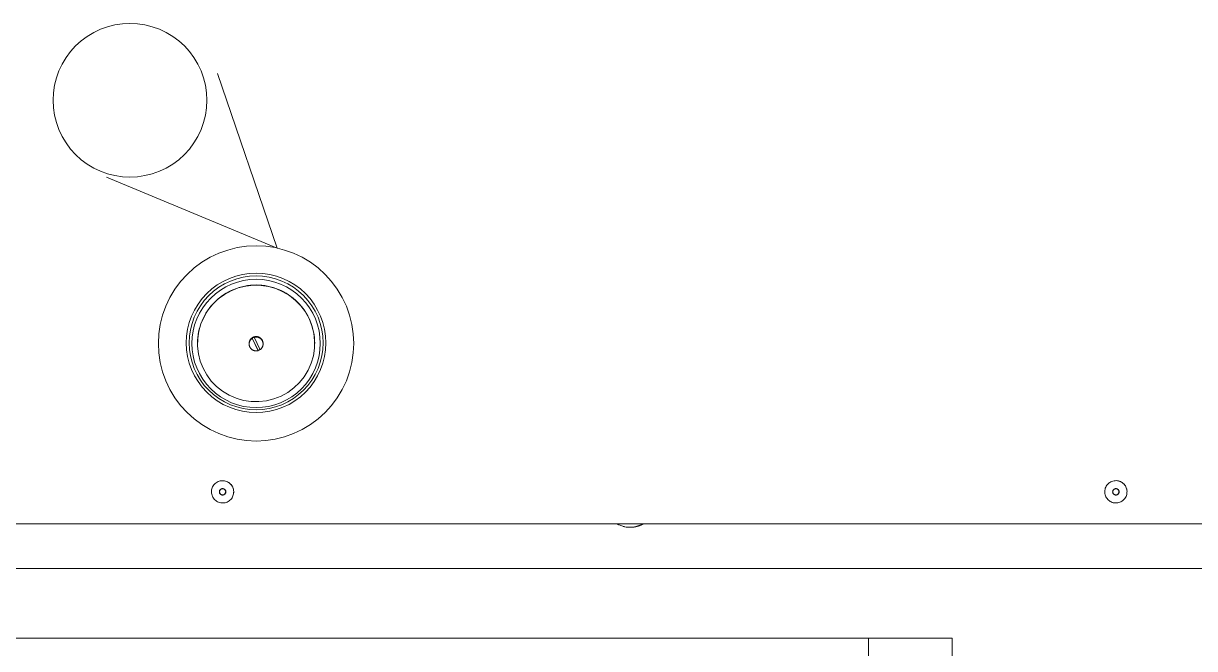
# Model space of a CAD drawing. Header units: millimetres. Extents: x -159872 to 386485, y -250577 to 158966.
# Drawn here: x 158986.1 to 159405.6, y 14285.7 to 14509.8 of the extents above; entities that cross this region are included whole.
import ezdxf

# ---------------------------------------------------------------- set-up
doc = ezdxf.new("R2010")
doc.units = ezdxf.units.MM
doc.layers.get('0').update_dxf_attribs({"lineweight": 25})
doc.layers.add('LDS-equipment-kitchen equipment', color=3, linetype='Continuous', lineweight=13)

# ---------------------------------------------------------------- blocks, each defined once
blk = doc.blocks.new('SW_NOTE_0_6')
at = {"color": 7, "linetype": 'Continuous', "lineweight": 5, "transparency": 33554687}
for points in [[(422.801, 163.08, 0), (416.537, 160.948, 0)], [(422.801, 163.08, 0), (420.261, 156.97, 0)]]:
    blk.add_polyline3d(points, dxfattribs=at)
at = {"color": 7, "linetype": 'Continuous', "lineweight": 5}
blk.add_polyline3d([(420.257, 157.807, 0), (420.244, 157.537, 0), (420.204, 157.27, 0), (420.138, 157.007, 0), (420.047, 156.753, 0), (419.932, 156.509, 0), (419.793, 156.277, 0), (419.632, 156.059, 0), (419.45, 155.859, 0), (419.25, 155.678, 0), (419.032, 155.516, 0), (418.801, 155.377, 0), (418.556, 155.262, 0), (418.302, 155.171, 0), (418.039, 155.105, 0), (417.772, 155.065, 0), (417.502, 155.052, 0), (417.232, 155.065, 0), (416.964, 155.105, 0), (416.702, 155.171, 0), (416.447, 155.262, 0), (416.203, 155.377, 0), (415.971, 155.516, 0), (415.754, 155.678, 0), (415.554, 155.859, 0), (415.372, 156.059, 0), (415.211, 156.277, 0), (415.072, 156.509, 0), (414.956, 156.753, 0), (414.865, 157.007, 0), (414.8, 157.27, 0), (414.76, 157.537, 0), (414.747, 157.807, 0), (414.76, 158.077, 0), (414.8, 158.345, 0), (414.865, 158.607, 0), (414.956, 158.862, 0), (415.072, 159.106, 0), (415.211, 159.338, 0), (415.372, 159.555, 0), (415.554, 159.755, 0), (415.754, 159.937, 0), (415.971, 160.098, 0), (416.203, 160.237, 0), (416.447, 160.353, 0), (416.702, 160.444, 0), (416.964, 160.509, 0), (417.232, 160.549, 0), (417.502, 160.562, 0), (417.772, 160.549, 0), (418.039, 160.509, 0), (418.302, 160.444, 0), (418.556, 160.353, 0), (418.801, 160.237, 0), (419.032, 160.098, 0), (419.25, 159.937, 0), (419.45, 159.755, 0), (419.632, 159.555, 0), (419.793, 159.338, 0), (419.932, 159.106, 0), (420.047, 158.862, 0), (420.138, 158.607, 0), (420.204, 158.345, 0), (420.244, 158.077, 0), (420.257, 157.807, 0)], dxfattribs=at)
blk = doc.blocks.new('Group-350')
at = {"layer": 'LDS-equipment-kitchen equipment'}
for points in [[(98395.91, 50817.59, 0), (98392.48, 50817.76, 0), (98389.08, 50818.26, 0), (98385.75, 50819.1, 0), (98382.52, 50820.25, 0), (98379.41, 50821.72, 0), (98376.47, 50823.49, 0), (98373.71, 50825.53, 0), (98371.16, 50827.84, 0), (98368.86, 50830.39, 0), (98366.81, 50833.14, 0), (98365.05, 50836.09, 0), (98363.58, 50839.2, 0), (98362.42, 50842.43, 0), (98361.58, 50845.76, 0), (98361.08, 50849.16, 0), (98360.91, 50852.59, 0), (98361.08, 50856.02, 0), (98361.58, 50859.42, 0), (98362.42, 50862.75, 0), (98363.58, 50865.98, 0), (98365.05, 50869.09, 0), (98366.81, 50872.03, 0), (98368.86, 50874.79, 0), (98371.16, 50877.34, 0), (98373.71, 50879.64, 0), (98376.47, 50881.69, 0), (98379.41, 50883.46, 0), (98382.52, 50884.93, 0), (98385.75, 50886.08, 0), (98389.08, 50886.92, 0), (98392.48, 50887.42, 0), (98395.91, 50887.59, 0), (98399.34, 50887.42, 0), (98402.74, 50886.92, 0), (98406.07, 50886.08, 0), (98409.31, 50884.93, 0), (98412.41, 50883.46, 0), (98415.36, 50881.69, 0), (98418.12, 50879.64, 0), (98420.66, 50877.34, 0), (98422.97, 50874.79, 0), (98425.01, 50872.03, 0), (98426.78, 50869.09, 0), (98428.25, 50865.98, 0), (98429.41, 50862.75, 0), (98430.24, 50859.42, 0), (98430.74, 50856.02, 0), (98430.91, 50852.59, 0), (98430.74, 50849.16, 0), (98430.24, 50845.76, 0), (98429.41, 50842.43, 0), (98428.25, 50839.2, 0), (98426.78, 50836.09, 0), (98425.01, 50833.14, 0), (98422.97, 50830.39, 0), (98420.66, 50827.84, 0), (98418.12, 50825.53, 0), (98415.36, 50823.49, 0), (98412.41, 50821.72, 0), (98409.31, 50820.25, 0), (98406.07, 50819.1, 0), (98402.74, 50818.26, 0), (98399.34, 50817.76, 0), (98395.91, 50817.59, 0)], [(98395.91, 50827.79, 0), (98393.46, 50827.91, 0), (98391.04, 50828.27, 0), (98388.66, 50828.87, 0), (98386.35, 50829.69, 0), (98384.13, 50830.74, 0), (98382.02, 50832, 0), (98380.05, 50833.46, 0), (98378.23, 50835.11, 0), (98376.59, 50836.93, 0), (98375.13, 50838.9, 0), (98373.86, 50841, 0), (98372.82, 50843.22, 0), (98371.99, 50845.53, 0), (98371.39, 50847.91, 0), (98371.03, 50850.34, 0), (98370.91, 50852.79, 0), (98371.03, 50855.24, 0), (98371.39, 50857.67, 0), (98371.99, 50860.05, 0), (98372.82, 50862.36, 0), (98373.86, 50864.57, 0), (98375.13, 50866.68, 0), (98376.59, 50868.65, 0), (98378.23, 50870.47, 0), (98380.05, 50872.11, 0), (98382.02, 50873.58, 0), (98384.13, 50874.84, 0), (98386.35, 50875.89, 0), (98388.66, 50876.71, 0), (98391.04, 50877.31, 0), (98393.46, 50877.67, 0), (98395.91, 50877.79, 0), (98398.36, 50877.67, 0), (98400.79, 50877.31, 0), (98403.17, 50876.71, 0), (98405.48, 50875.89, 0), (98407.7, 50874.84, 0), (98409.8, 50873.58, 0), (98411.77, 50872.11, 0), (98413.59, 50870.47, 0), (98415.24, 50868.65, 0), (98416.7, 50866.68, 0), (98417.96, 50864.57, 0), (98419.01, 50862.36, 0), (98419.84, 50860.05, 0), (98420.43, 50857.67, 0), (98420.79, 50855.24, 0), (98420.91, 50852.79, 0), (98420.79, 50850.34, 0), (98420.43, 50847.91, 0), (98419.84, 50845.53, 0), (98419.01, 50843.22, 0), (98417.96, 50841, 0), (98416.7, 50838.9, 0), (98415.24, 50836.93, 0), (98413.59, 50835.11, 0), (98411.77, 50833.46, 0), (98409.8, 50832, 0), (98407.7, 50830.74, 0), (98405.48, 50829.69, 0), (98403.17, 50828.87, 0), (98400.79, 50828.27, 0), (98398.36, 50827.91, 0), (98395.91, 50827.79, 0)], [(98395.91, 50828.79, 0), (98393.56, 50828.91, 0), (98391.23, 50829.25, 0), (98388.95, 50829.82, 0), (98386.73, 50830.62, 0), (98384.6, 50831.62, 0), (98382.58, 50832.83, 0), (98380.69, 50834.24, 0), (98378.94, 50835.82, 0), (98377.36, 50837.56, 0), (98375.96, 50839.46, 0), (98374.75, 50841.48, 0), (98373.74, 50843.61, 0), (98372.95, 50845.82, 0), (98372.37, 50848.11, 0), (98372.03, 50850.44, 0), (98371.91, 50852.79, 0), (98372.03, 50855.14, 0), (98372.37, 50857.47, 0), (98372.95, 50859.76, 0), (98373.74, 50861.97, 0), (98374.75, 50864.1, 0), (98375.96, 50866.12, 0), (98377.36, 50868.01, 0), (98378.94, 50869.76, 0), (98380.69, 50871.34, 0), (98382.58, 50872.74, 0), (98384.6, 50873.96, 0), (98386.73, 50874.96, 0), (98388.95, 50875.76, 0), (98391.23, 50876.33, 0), (98393.56, 50876.67, 0), (98395.91, 50876.79, 0), (98398.26, 50876.67, 0), (98400.59, 50876.33, 0), (98402.88, 50875.76, 0), (98405.1, 50874.96, 0), (98407.23, 50873.96, 0), (98409.25, 50872.74, 0), (98411.14, 50871.34, 0), (98412.88, 50869.76, 0), (98414.46, 50868.01, 0), (98415.87, 50866.12, 0), (98417.08, 50864.1, 0), (98418.09, 50861.97, 0), (98418.88, 50859.76, 0), (98419.45, 50857.47, 0), (98419.8, 50855.14, 0), (98419.91, 50852.79, 0), (98419.8, 50850.44, 0), (98419.45, 50848.11, 0), (98418.88, 50845.82, 0), (98418.09, 50843.61, 0), (98417.08, 50841.48, 0), (98415.87, 50839.46, 0), (98414.46, 50837.56, 0), (98412.88, 50835.82, 0), (98411.14, 50834.24, 0), (98409.25, 50832.83, 0), (98407.23, 50831.62, 0), (98405.1, 50830.62, 0), (98402.88, 50829.82, 0), (98400.59, 50829.25, 0), (98398.26, 50828.91, 0), (98395.91, 50828.79, 0)], [(98395.91, 50829.59, 0), (98393.66, 50829.7, 0), (98391.43, 50830.03, 0), (98389.24, 50830.58, 0), (98387.11, 50831.34, 0), (98385.07, 50832.31, 0), (98383.13, 50833.47, 0), (98381.32, 50834.81, 0), (98379.65, 50836.33, 0), (98378.13, 50838, 0), (98376.79, 50839.81, 0), (98375.63, 50841.75, 0), (98374.66, 50843.79, 0), (98373.9, 50845.91, 0), (98373.35, 50848.1, 0), (98373.02, 50850.34, 0), (98372.91, 50852.59, 0), (98373.02, 50854.84, 0), (98373.35, 50857.08, 0), (98373.9, 50859.27, 0), (98374.66, 50861.39, 0), (98375.63, 50863.43, 0), (98376.79, 50865.37, 0), (98378.13, 50867.18, 0), (98379.65, 50868.85, 0), (98381.32, 50870.37, 0), (98383.13, 50871.71, 0), (98385.07, 50872.87, 0), (98387.11, 50873.84, 0), (98389.24, 50874.6, 0), (98391.43, 50875.15, 0), (98393.66, 50875.48, 0), (98395.91, 50875.59, 0), (98398.17, 50875.48, 0), (98400.4, 50875.15, 0), (98402.59, 50874.6, 0), (98404.71, 50873.84, 0), (98406.75, 50872.87, 0), (98408.69, 50871.71, 0), (98410.5, 50870.37, 0), (98412.18, 50868.85, 0), (98413.69, 50867.18, 0), (98415.04, 50865.37, 0), (98416.2, 50863.43, 0), (98417.16, 50861.39, 0), (98417.92, 50859.27, 0), (98418.47, 50857.08, 0), (98418.8, 50854.84, 0), (98418.91, 50852.59, 0), (98418.8, 50850.34, 0), (98418.47, 50848.1, 0), (98417.92, 50845.91, 0), (98417.16, 50843.79, 0), (98416.2, 50841.75, 0), (98415.04, 50839.81, 0), (98413.69, 50838, 0), (98412.18, 50836.33, 0), (98410.5, 50834.81, 0), (98408.69, 50833.47, 0), (98406.75, 50832.31, 0), (98404.71, 50831.34, 0), (98402.59, 50830.58, 0), (98400.4, 50830.03, 0), (98398.17, 50829.7, 0), (98395.91, 50829.59, 0)], [(98374.91, 50852.63, 0), (98374.94, 50853.66, 0), (98375.02, 50854.69, 0), (98375.15, 50855.7, 0), (98375.33, 50856.72, 0), (98375.56, 50857.72, 0), (98375.84, 50858.71, 0), (98376.16, 50859.68, 0), (98376.54, 50860.64, 0), (98376.96, 50861.58, 0), (98377.42, 50862.5, 0), (98377.93, 50863.39, 0), (98378.48, 50864.26, 0), (98379.08, 50865.1, 0), (98379.71, 50865.9, 0), (98380.38, 50866.68, 0), (98381.09, 50867.42, 0), (98381.84, 50868.13, 0), (98382.62, 50868.8, 0), (98383.43, 50869.43, 0), (98384.27, 50870.02, 0), (98385.14, 50870.57, 0), (98386.04, 50871.08, 0), (98386.96, 50871.54, 0), (98387.9, 50871.95, 0), (98388.86, 50872.32, 0), (98389.83, 50872.64, 0), (98390.82, 50872.92, 0), (98391.83, 50873.14, 0), (98392.84, 50873.32, 0), (98393.86, 50873.44, 0), (98394.88, 50873.52, 0), (98395.91, 50873.54, 0), (98396.94, 50873.52, 0), (98397.97, 50873.44, 0), (98398.99, 50873.32, 0), (98400, 50873.14, 0), (98401, 50872.92, 0), (98401.99, 50872.64, 0), (98402.97, 50872.32, 0), (98403.93, 50871.95, 0), (98404.87, 50871.54, 0), (98405.79, 50871.08, 0), (98406.68, 50870.57, 0), (98407.55, 50870.02, 0), (98408.39, 50869.43, 0), (98409.2, 50868.8, 0), (98409.98, 50868.13, 0), (98410.73, 50867.42, 0), (98411.44, 50866.68, 0), (98412.11, 50865.9, 0), (98412.75, 50865.1, 0), (98413.34, 50864.26, 0), (98413.89, 50863.39, 0), (98414.4, 50862.5, 0), (98414.87, 50861.58, 0), (98415.29, 50860.64, 0), (98415.66, 50859.68, 0), (98415.99, 50858.71, 0), (98416.26, 50857.72, 0), (98416.49, 50856.72, 0), (98416.67, 50855.7, 0), (98416.8, 50854.69, 0), (98416.88, 50853.66, 0), (98416.91, 50852.63, 0)], [(98409.47, 50836.63, 0), (98411.45, 50838.53, 0), (98413.16, 50840.66, 0), (98414.57, 50843, 0), (98415.67, 50845.51, 0), (98416.43, 50848.13, 0), (98416.84, 50850.84, 0), (98416.89, 50853.57, 0), (98416.58, 50856.28, 0), (98415.92, 50858.93, 0), (98414.91, 50861.48, 0), (98413.58, 50863.87, 0), (98411.95, 50866.06, 0), (98410.04, 50868.03, 0), (98407.89, 50869.73, 0), (98405.54, 50871.14, 0), (98403.02, 50872.23, 0), (98400.38, 50872.99, 0), (98397.67, 50873.39, 0), (98394.92, 50873.44, 0), (98392.19, 50873.13, 0), (98389.52, 50872.48, 0), (98386.97, 50871.48, 0), (98384.56, 50870.15, 0), (98382.35, 50868.53, 0), (98380.38, 50866.63, 0), (98378.67, 50864.5, 0), (98377.25, 50862.16, 0), (98376.15, 50859.65, 0), (98375.39, 50857.03, 0), (98374.99, 50854.32, 0), (98374.94, 50851.59, 0), (98375.24, 50848.88, 0), (98375.91, 50846.23, 0), (98376.91, 50843.68, 0), (98378.24, 50841.29, 0), (98379.87, 50839.1, 0), (98381.78, 50837.13, 0), (98383.93, 50835.43, 0), (98386.28, 50834.02, 0), (98388.8, 50832.93, 0), (98391.44, 50832.17, 0), (98394.16, 50831.77, 0), (98396.91, 50831.72, 0), (98399.63, 50832.03, 0), (98402.3, 50832.69, 0), (98404.86, 50833.68, 0), (98407.26, 50835.01, 0), (98409.47, 50836.63, 0)], [(98393.41, 50852.56, 0), (98393.42, 50852.68, 0), (98393.43, 50852.8, 0), (98393.44, 50852.93, 0), (98393.46, 50853.05, 0), (98393.49, 50853.17, 0), (98393.52, 50853.28, 0), (98393.56, 50853.4, 0), (98393.61, 50853.51, 0), (98393.66, 50853.63, 0), (98393.71, 50853.73, 0), (98393.77, 50853.84, 0), (98393.84, 50853.94, 0), (98393.91, 50854.04, 0), (98393.98, 50854.14, 0), (98394.06, 50854.23, 0), (98394.15, 50854.32, 0), (98394.24, 50854.41, 0), (98394.33, 50854.49, 0), (98394.43, 50854.56, 0), (98394.53, 50854.63, 0), (98394.63, 50854.7, 0), (98394.74, 50854.76, 0), (98394.85, 50854.81, 0), (98394.96, 50854.86, 0), (98395.07, 50854.9, 0), (98395.19, 50854.94, 0), (98395.31, 50854.98, 0), (98395.43, 50855, 0), (98395.55, 50855.02, 0), (98395.67, 50855.04, 0), (98395.79, 50855.05, 0), (98395.91, 50855.05, 0), (98396.03, 50855.05, 0), (98396.16, 50855.04, 0), (98396.28, 50855.02, 0), (98396.4, 50855, 0), (98396.52, 50854.98, 0), (98396.64, 50854.94, 0), (98396.75, 50854.9, 0), (98396.87, 50854.86, 0), (98396.98, 50854.81, 0), (98397.09, 50854.76, 0), (98397.19, 50854.7, 0), (98397.3, 50854.63, 0), (98397.4, 50854.56, 0), (98397.5, 50854.49, 0), (98397.59, 50854.41, 0), (98397.68, 50854.32, 0), (98397.76, 50854.23, 0), (98397.84, 50854.14, 0), (98397.92, 50854.04, 0), (98397.99, 50853.94, 0), (98398.05, 50853.84, 0), (98398.11, 50853.73, 0), (98398.17, 50853.63, 0), (98398.22, 50853.51, 0), (98398.26, 50853.4, 0), (98398.3, 50853.28, 0), (98398.34, 50853.17, 0), (98398.36, 50853.05, 0), (98398.38, 50852.93, 0), (98398.4, 50852.8, 0), (98398.41, 50852.68, 0), (98398.41, 50852.56, 0)], [(98396.6, 50850, 0), (98396.5, 50849.97, 0), (98396.39, 50849.95, 0), (98396.28, 50849.93, 0), (98396.17, 50849.92, 0), (98396.06, 50849.91, 0), (98395.95, 50849.9, 0), (98395.84, 50849.9, 0), (98395.73, 50849.91, 0), (98395.62, 50849.92, 0), (98395.52, 50849.93, 0), (98395.41, 50849.95, 0), (98395.3, 50849.98, 0), (98395.19, 50850.01, 0), (98395.09, 50850.04, 0), (98394.99, 50850.08, 0), (98394.89, 50850.12, 0), (98394.79, 50850.17, 0), (98394.69, 50850.22, 0), (98394.6, 50850.27, 0), (98394.5, 50850.33, 0), (98394.41, 50850.4, 0), (98394.33, 50850.47, 0), (98394.24, 50850.54, 0), (98394.16, 50850.61, 0), (98394.09, 50850.69, 0), (98394.01, 50850.77, 0), (98393.94, 50850.86, 0), (98393.88, 50850.95, 0), (98393.82, 50851.04, 0), (98393.76, 50851.13, 0), (98393.71, 50851.23, 0), (98393.66, 50851.32, 0), (98393.61, 50851.42, 0), (98393.57, 50851.53, 0), (98393.53, 50851.63, 0), (98393.5, 50851.74, 0), (98393.48, 50851.84, 0), (98393.46, 50851.95, 0), (98393.44, 50852.06, 0), (98393.43, 50852.17, 0), (98393.42, 50852.28, 0), (98393.42, 50852.39, 0), (98393.42, 50852.5, 0), (98393.43, 50852.61, 0), (98393.44, 50852.72, 0), (98393.45, 50852.82, 0), (98393.48, 50852.93, 0), (98393.5, 50853.04, 0), (98393.53, 50853.14, 0), (98393.57, 50853.25, 0), (98393.61, 50853.35, 0), (98393.65, 50853.45, 0), (98393.7, 50853.55, 0), (98393.76, 50853.64, 0), (98393.81, 50853.74, 0), (98393.87, 50853.83, 0), (98393.94, 50853.92, 0), (98394.01, 50854, 0), (98394.08, 50854.08, 0), (98394.16, 50854.16, 0), (98394.24, 50854.24, 0), (98394.32, 50854.31, 0), (98394.41, 50854.38, 0), (98394.5, 50854.44, 0)], [(98394.5, 50854.51, 0), (98394.51, 50854.52, 0), (98394.52, 50854.52, 0), (98394.53, 50854.53, 0), (98394.54, 50854.54, 0), (98394.55, 50854.54, 0), (98394.56, 50854.55, 0), (98394.57, 50854.56, 0), (98394.58, 50854.57, 0), (98394.59, 50854.57, 0), (98394.6, 50854.58, 0), (98394.61, 50854.58, 0), (98394.62, 50854.59, 0), (98394.64, 50854.6, 0), (98394.65, 50854.6, 0), (98394.66, 50854.61, 0), (98394.67, 50854.62, 0), (98394.68, 50854.62, 0), (98394.69, 50854.63, 0), (98394.7, 50854.64, 0), (98394.71, 50854.64, 0), (98394.72, 50854.65, 0), (98394.73, 50854.65, 0), (98394.74, 50854.66, 0), (98394.76, 50854.66, 0), (98394.77, 50854.67, 0), (98394.78, 50854.68, 0), (98394.79, 50854.68, 0), (98394.8, 50854.69, 0), (98394.81, 50854.69, 0), (98394.82, 50854.7, 0), (98394.83, 50854.7, 0), (98394.85, 50854.71, 0), (98394.86, 50854.71, 0), (98394.87, 50854.72, 0), (98394.88, 50854.72, 0), (98394.89, 50854.73, 0), (98394.9, 50854.73, 0), (98394.91, 50854.74, 0), (98394.93, 50854.74, 0), (98394.94, 50854.75, 0), (98394.95, 50854.75, 0), (98394.96, 50854.76, 0), (98394.97, 50854.76, 0), (98394.98, 50854.77, 0), (98395, 50854.77, 0), (98395.01, 50854.78, 0), (98395.02, 50854.78, 0), (98395.03, 50854.79, 0), (98395.04, 50854.79, 0), (98395.05, 50854.8, 0), (98395.07, 50854.8, 0), (98395.08, 50854.8, 0), (98395.09, 50854.81, 0), (98395.1, 50854.81, 0), (98395.11, 50854.82, 0), (98395.13, 50854.82, 0), (98395.14, 50854.82, 0), (98395.15, 50854.83, 0), (98395.16, 50854.83, 0), (98395.17, 50854.84, 0), (98395.19, 50854.84, 0), (98395.2, 50854.84, 0), (98395.21, 50854.85, 0), (98395.22, 50854.85, 0)], [(98394.5, 50854.44, 0), (98394.5, 50854.51, 0)], [(98394.5, 50854.51, 0), (98396.6, 50850.07, 0)], [(98394.58, 50854.24, 0), (98396.52, 50850.16, 0)], [(98395.22, 50854.78, 0), (98395.33, 50854.81, 0), (98395.43, 50854.83, 0), (98395.54, 50854.85, 0), (98395.65, 50854.87, 0), (98395.76, 50854.88, 0), (98395.87, 50854.88, 0), (98395.98, 50854.88, 0), (98396.09, 50854.88, 0), (98396.2, 50854.87, 0), (98396.31, 50854.85, 0), (98396.42, 50854.83, 0), (98396.52, 50854.81, 0), (98396.63, 50854.78, 0), (98396.73, 50854.75, 0), (98396.84, 50854.71, 0), (98396.94, 50854.66, 0), (98397.04, 50854.62, 0), (98397.13, 50854.57, 0), (98397.23, 50854.51, 0), (98397.32, 50854.45, 0), (98397.41, 50854.39, 0), (98397.5, 50854.32, 0), (98397.58, 50854.25, 0), (98397.66, 50854.17, 0), (98397.74, 50854.09, 0), (98397.81, 50854.01, 0), (98397.88, 50853.93, 0), (98397.95, 50853.84, 0), (98398.01, 50853.75, 0), (98398.07, 50853.65, 0), (98398.12, 50853.56, 0), (98398.17, 50853.46, 0), (98398.21, 50853.36, 0), (98398.25, 50853.26, 0), (98398.29, 50853.15, 0), (98398.32, 50853.05, 0), (98398.35, 50852.94, 0), (98398.37, 50852.83, 0), (98398.39, 50852.73, 0), (98398.4, 50852.62, 0), (98398.41, 50852.51, 0), (98398.41, 50852.4, 0), (98398.41, 50852.29, 0), (98398.4, 50852.18, 0), (98398.39, 50852.07, 0), (98398.37, 50851.96, 0), (98398.35, 50851.85, 0), (98398.32, 50851.75, 0), (98398.29, 50851.64, 0), (98398.26, 50851.54, 0), (98398.22, 50851.43, 0), (98398.17, 50851.33, 0), (98398.12, 50851.24, 0), (98398.07, 50851.14, 0), (98398.01, 50851.05, 0), (98397.95, 50850.96, 0), (98397.88, 50850.87, 0), (98397.82, 50850.78, 0), (98397.74, 50850.7, 0), (98397.67, 50850.62, 0), (98397.59, 50850.55, 0), (98397.5, 50850.47, 0), (98397.42, 50850.41, 0), (98397.33, 50850.34, 0)], [(98395.22, 50854.85, 0), (98395.22, 50854.78, 0)], [(98397.24, 50850.5, 0), (98395.31, 50854.58, 0)], [(98374.91, 50852.63, 0), (98374.91, 50852.58, 0)], [(98393.41, 50852.56, 0), (98393.41, 50852.39, 0)], [(98397.33, 50850.41, 0), (98397.32, 50850.4, 0), (98397.31, 50850.4, 0), (98397.3, 50850.39, 0), (98397.29, 50850.38, 0), (98397.27, 50850.38, 0), (98397.26, 50850.37, 0), (98397.25, 50850.36, 0), (98397.24, 50850.36, 0), (98397.23, 50850.35, 0), (98397.22, 50850.34, 0), (98397.21, 50850.34, 0), (98397.2, 50850.33, 0), (98397.19, 50850.32, 0), (98397.18, 50850.32, 0), (98397.17, 50850.31, 0), (98397.16, 50850.3, 0), (98397.15, 50850.3, 0), (98397.13, 50850.29, 0), (98397.12, 50850.29, 0), (98397.11, 50850.28, 0), (98397.1, 50850.27, 0), (98397.09, 50850.27, 0), (98397.08, 50850.26, 0), (98397.07, 50850.26, 0), (98397.06, 50850.25, 0), (98397.05, 50850.24, 0), (98397.04, 50850.24, 0), (98397.02, 50850.23, 0), (98397.01, 50850.23, 0), (98397, 50850.22, 0), (98396.99, 50850.22, 0), (98396.98, 50850.21, 0), (98396.97, 50850.21, 0), (98396.96, 50850.2, 0), (98396.94, 50850.2, 0), (98396.93, 50850.19, 0), (98396.92, 50850.19, 0), (98396.91, 50850.18, 0), (98396.9, 50850.18, 0), (98396.89, 50850.17, 0), (98396.88, 50850.17, 0), (98396.86, 50850.16, 0), (98396.85, 50850.16, 0), (98396.84, 50850.15, 0), (98396.83, 50850.15, 0), (98396.82, 50850.14, 0), (98396.81, 50850.14, 0), (98396.79, 50850.13, 0), (98396.78, 50850.13, 0), (98396.77, 50850.13, 0), (98396.76, 50850.12, 0), (98396.75, 50850.12, 0), (98396.73, 50850.11, 0), (98396.72, 50850.11, 0), (98396.71, 50850.1, 0), (98396.7, 50850.1, 0), (98396.69, 50850.1, 0), (98396.68, 50850.09, 0), (98396.66, 50850.09, 0), (98396.65, 50850.09, 0), (98396.64, 50850.08, 0), (98396.63, 50850.08, 0), (98396.62, 50850.07, 0), (98396.6, 50850.07, 0)], [(98396.6, 50850.07, 0), (98396.6, 50850, 0)], [(98398.41, 50852.39, 0), (98398.41, 50852.56, 0)], [(98416.91, 50852.58, 0), (98416.91, 50852.63, 0)], [(98383.91, 50798.24, 0), (98383.8, 50798.25, 0), (98383.69, 50798.26, 0), (98383.58, 50798.29, 0), (98383.47, 50798.33, 0), (98383.37, 50798.38, 0), (98383.27, 50798.43, 0), (98383.18, 50798.5, 0), (98383.1, 50798.58, 0), (98383.02, 50798.66, 0), (98382.96, 50798.75, 0), (98382.9, 50798.85, 0), (98382.85, 50798.95, 0), (98382.81, 50799.06, 0), (98382.78, 50799.17, 0), (98382.77, 50799.28, 0), (98382.76, 50799.39, 0), (98382.77, 50799.5, 0), (98382.78, 50799.61, 0), (98382.81, 50799.72, 0), (98382.85, 50799.83, 0), (98382.9, 50799.93, 0), (98382.96, 50800.03, 0), (98383.02, 50800.12, 0), (98383.1, 50800.2, 0), (98383.18, 50800.28, 0), (98383.27, 50800.35, 0), (98383.37, 50800.4, 0), (98383.47, 50800.45, 0), (98383.58, 50800.49, 0), (98383.69, 50800.52, 0), (98383.8, 50800.53, 0), (98383.91, 50800.54, 0), (98384.02, 50800.53, 0), (98384.14, 50800.52, 0), (98384.25, 50800.49, 0), (98384.35, 50800.45, 0), (98384.45, 50800.4, 0), (98384.55, 50800.35, 0), (98384.64, 50800.28, 0), (98384.73, 50800.2, 0), (98384.8, 50800.12, 0), (98384.87, 50800.03, 0), (98384.93, 50799.93, 0), (98384.97, 50799.83, 0), (98385.01, 50799.72, 0), (98385.04, 50799.61, 0), (98385.06, 50799.5, 0), (98385.06, 50799.39, 0), (98385.06, 50799.28, 0), (98385.04, 50799.17, 0), (98385.01, 50799.06, 0), (98384.97, 50798.95, 0), (98384.93, 50798.85, 0), (98384.87, 50798.75, 0), (98384.8, 50798.66, 0), (98384.73, 50798.58, 0), (98384.64, 50798.5, 0), (98384.55, 50798.43, 0), (98384.45, 50798.38, 0), (98384.35, 50798.33, 0), (98384.25, 50798.29, 0), (98384.14, 50798.26, 0), (98384.02, 50798.25, 0), (98383.91, 50798.24, 0)], [(98383.91, 50798.29, 0), (98383.8, 50798.29, 0), (98383.7, 50798.31, 0), (98383.59, 50798.34, 0), (98383.49, 50798.37, 0), (98383.39, 50798.42, 0), (98383.3, 50798.47, 0), (98383.21, 50798.54, 0), (98383.13, 50798.61, 0), (98383.06, 50798.69, 0), (98383, 50798.78, 0), (98382.94, 50798.87, 0), (98382.9, 50798.97, 0), (98382.86, 50799.07, 0), (98382.83, 50799.17, 0), (98382.82, 50799.28, 0), (98382.81, 50799.39, 0), (98382.82, 50799.5, 0), (98382.83, 50799.6, 0), (98382.86, 50799.71, 0), (98382.9, 50799.81, 0), (98382.94, 50799.91, 0), (98383, 50800, 0), (98383.06, 50800.09, 0), (98383.13, 50800.17, 0), (98383.21, 50800.24, 0), (98383.3, 50800.3, 0), (98383.39, 50800.36, 0), (98383.49, 50800.41, 0), (98383.59, 50800.44, 0), (98383.7, 50800.47, 0), (98383.8, 50800.48, 0), (98383.91, 50800.49, 0), (98384.02, 50800.48, 0), (98384.13, 50800.47, 0), (98384.23, 50800.44, 0), (98384.33, 50800.41, 0), (98384.43, 50800.36, 0), (98384.52, 50800.3, 0), (98384.61, 50800.24, 0), (98384.69, 50800.17, 0), (98384.76, 50800.09, 0), (98384.83, 50800, 0), (98384.88, 50799.91, 0), (98384.93, 50799.81, 0), (98384.96, 50799.71, 0), (98384.99, 50799.6, 0), (98385.01, 50799.5, 0), (98385.01, 50799.39, 0), (98385.01, 50799.28, 0), (98384.99, 50799.17, 0), (98384.96, 50799.07, 0), (98384.93, 50798.97, 0), (98384.88, 50798.87, 0), (98384.83, 50798.78, 0), (98384.76, 50798.69, 0), (98384.69, 50798.61, 0), (98384.61, 50798.54, 0), (98384.52, 50798.47, 0), (98384.43, 50798.42, 0), (98384.33, 50798.37, 0), (98384.23, 50798.34, 0), (98384.13, 50798.31, 0), (98384.02, 50798.29, 0), (98383.91, 50798.29, 0)], [(98703.91, 50798.24, 0), (98703.8, 50798.25, 0), (98703.69, 50798.26, 0), (98703.58, 50798.29, 0), (98703.47, 50798.33, 0), (98703.37, 50798.38, 0), (98703.27, 50798.43, 0), (98703.18, 50798.5, 0), (98703.1, 50798.58, 0), (98703.02, 50798.66, 0), (98702.96, 50798.75, 0), (98702.9, 50798.85, 0), (98702.85, 50798.95, 0), (98702.81, 50799.06, 0), (98702.78, 50799.17, 0), (98702.77, 50799.28, 0), (98702.76, 50799.39, 0), (98702.77, 50799.5, 0), (98702.78, 50799.61, 0), (98702.81, 50799.72, 0), (98702.85, 50799.83, 0), (98702.9, 50799.93, 0), (98702.96, 50800.03, 0), (98703.02, 50800.12, 0), (98703.1, 50800.2, 0), (98703.18, 50800.28, 0), (98703.27, 50800.35, 0), (98703.37, 50800.4, 0), (98703.47, 50800.45, 0), (98703.58, 50800.49, 0), (98703.69, 50800.52, 0), (98703.8, 50800.53, 0), (98703.91, 50800.54, 0), (98704.02, 50800.53, 0), (98704.14, 50800.52, 0), (98704.25, 50800.49, 0), (98704.35, 50800.45, 0), (98704.45, 50800.4, 0), (98704.55, 50800.35, 0), (98704.64, 50800.28, 0), (98704.73, 50800.2, 0), (98704.8, 50800.12, 0), (98704.87, 50800.03, 0), (98704.93, 50799.93, 0), (98704.97, 50799.83, 0), (98705.01, 50799.72, 0), (98705.04, 50799.61, 0), (98705.06, 50799.5, 0), (98705.06, 50799.39, 0), (98705.06, 50799.28, 0), (98705.04, 50799.17, 0), (98705.01, 50799.06, 0), (98704.97, 50798.95, 0), (98704.93, 50798.85, 0), (98704.87, 50798.75, 0), (98704.8, 50798.66, 0), (98704.73, 50798.58, 0), (98704.64, 50798.5, 0), (98704.55, 50798.43, 0), (98704.45, 50798.38, 0), (98704.35, 50798.33, 0), (98704.25, 50798.29, 0), (98704.14, 50798.26, 0), (98704.02, 50798.25, 0), (98703.91, 50798.24, 0)], [(98703.91, 50798.29, 0), (98703.8, 50798.29, 0), (98703.7, 50798.31, 0), (98703.59, 50798.34, 0), (98703.49, 50798.37, 0), (98703.39, 50798.42, 0), (98703.3, 50798.47, 0), (98703.21, 50798.54, 0), (98703.13, 50798.61, 0), (98703.06, 50798.69, 0), (98703, 50798.78, 0), (98702.94, 50798.87, 0), (98702.9, 50798.97, 0), (98702.86, 50799.07, 0), (98702.83, 50799.17, 0), (98702.82, 50799.28, 0), (98702.81, 50799.39, 0), (98702.82, 50799.5, 0), (98702.83, 50799.6, 0), (98702.86, 50799.71, 0), (98702.9, 50799.81, 0), (98702.94, 50799.91, 0), (98703, 50800, 0), (98703.06, 50800.09, 0), (98703.13, 50800.17, 0), (98703.21, 50800.24, 0), (98703.3, 50800.3, 0), (98703.39, 50800.36, 0), (98703.49, 50800.41, 0), (98703.59, 50800.44, 0), (98703.7, 50800.47, 0), (98703.8, 50800.48, 0), (98703.91, 50800.49, 0), (98704.02, 50800.48, 0), (98704.13, 50800.47, 0), (98704.23, 50800.44, 0), (98704.33, 50800.41, 0), (98704.43, 50800.36, 0), (98704.52, 50800.3, 0), (98704.61, 50800.24, 0), (98704.69, 50800.17, 0), (98704.76, 50800.09, 0), (98704.83, 50800, 0), (98704.88, 50799.91, 0), (98704.93, 50799.81, 0), (98704.96, 50799.71, 0), (98704.99, 50799.6, 0), (98705.01, 50799.5, 0), (98705.01, 50799.39, 0), (98705.01, 50799.28, 0), (98704.99, 50799.17, 0), (98704.96, 50799.07, 0), (98704.93, 50798.97, 0), (98704.88, 50798.87, 0), (98704.83, 50798.78, 0), (98704.76, 50798.69, 0), (98704.69, 50798.61, 0), (98704.61, 50798.54, 0), (98704.52, 50798.47, 0), (98704.43, 50798.42, 0), (98704.33, 50798.37, 0), (98704.23, 50798.34, 0), (98704.13, 50798.31, 0), (98704.02, 50798.29, 0), (98703.91, 50798.29, 0)], [(98080.91, 50787.89, 0), (98897.91, 50787.89, 0)], [(98525.93, 50787.52, 0), (98525.92, 50787.53, 0), (98525.9, 50787.53, 0), (98525.89, 50787.54, 0), (98525.88, 50787.54, 0), (98525.87, 50787.55, 0), (98525.86, 50787.55, 0), (98525.84, 50787.56, 0), (98525.83, 50787.56, 0), (98525.82, 50787.57, 0), (98525.81, 50787.57, 0), (98525.8, 50787.58, 0), (98525.78, 50787.59, 0), (98525.77, 50787.59, 0), (98525.76, 50787.6, 0), (98525.75, 50787.6, 0), (98525.74, 50787.61, 0), (98525.72, 50787.61, 0), (98525.71, 50787.62, 0), (98525.7, 50787.62, 0), (98525.69, 50787.63, 0), (98525.68, 50787.63, 0), (98525.66, 50787.64, 0), (98525.65, 50787.65, 0), (98525.64, 50787.65, 0), (98525.63, 50787.66, 0), (98525.62, 50787.66, 0), (98525.6, 50787.67, 0), (98525.59, 50787.67, 0), (98525.58, 50787.68, 0), (98525.57, 50787.69, 0), (98525.56, 50787.69, 0), (98525.55, 50787.7, 0), (98525.53, 50787.7, 0), (98525.52, 50787.71, 0), (98525.51, 50787.71, 0), (98525.5, 50787.72, 0), (98525.49, 50787.73, 0), (98525.47, 50787.73, 0), (98525.46, 50787.74, 0), (98525.45, 50787.74, 0), (98525.44, 50787.75, 0), (98525.43, 50787.76, 0), (98525.42, 50787.76, 0), (98525.4, 50787.77, 0), (98525.39, 50787.77, 0), (98525.38, 50787.78, 0), (98525.37, 50787.79, 0), (98525.36, 50787.79, 0), (98525.35, 50787.8, 0), (98525.33, 50787.8, 0), (98525.32, 50787.81, 0), (98525.31, 50787.82, 0), (98525.3, 50787.82, 0), (98525.29, 50787.83, 0), (98525.27, 50787.83, 0), (98525.26, 50787.84, 0), (98525.25, 50787.85, 0), (98525.24, 50787.85, 0), (98525.23, 50787.86, 0), (98525.22, 50787.86, 0), (98525.21, 50787.87, 0), (98525.19, 50787.88, 0), (98525.18, 50787.88, 0), (98525.17, 50787.89, 0)], [(98527.4, 50787.01, 0), (98527.86, 50786.91, 0)], [(98533.26, 50787.27, 0), (98533.24, 50787.26, 0), (98533.22, 50787.25, 0), (98533.2, 50787.25, 0), (98533.18, 50787.24, 0), (98533.16, 50787.23, 0), (98533.14, 50787.23, 0), (98533.12, 50787.22, 0), (98533.1, 50787.21, 0), (98533.08, 50787.21, 0), (98533.06, 50787.2, 0), (98533.04, 50787.19, 0), (98533.02, 50787.19, 0), (98533, 50787.18, 0), (98532.98, 50787.17, 0), (98532.96, 50787.17, 0), (98532.94, 50787.16, 0), (98532.92, 50787.16, 0), (98532.9, 50787.15, 0), (98532.88, 50787.14, 0), (98532.86, 50787.14, 0), (98532.84, 50787.13, 0), (98532.82, 50787.12, 0), (98532.8, 50787.12, 0), (98532.78, 50787.11, 0), (98532.76, 50787.11, 0), (98532.74, 50787.1, 0), (98532.72, 50787.1, 0), (98532.7, 50787.09, 0), (98532.68, 50787.08, 0), (98532.66, 50787.08, 0), (98532.64, 50787.07, 0), (98532.62, 50787.07, 0), (98532.6, 50787.06, 0), (98532.58, 50787.06, 0), (98532.56, 50787.05, 0), (98532.54, 50787.04, 0), (98532.52, 50787.04, 0), (98532.5, 50787.03, 0), (98532.48, 50787.03, 0), (98532.46, 50787.02, 0), (98532.44, 50787.02, 0), (98532.42, 50787.01, 0), (98532.4, 50787.01, 0), (98532.38, 50787, 0), (98532.36, 50787, 0), (98532.34, 50786.99, 0), (98532.32, 50786.99, 0), (98532.3, 50786.98, 0), (98532.28, 50786.98, 0), (98532.26, 50786.97, 0), (98532.24, 50786.97, 0), (98532.22, 50786.96, 0), (98532.2, 50786.96, 0), (98532.18, 50786.95, 0), (98532.16, 50786.95, 0), (98532.14, 50786.94, 0), (98532.12, 50786.94, 0), (98532.1, 50786.93, 0), (98532.08, 50786.93, 0), (98532.06, 50786.93, 0), (98532.04, 50786.92, 0), (98532.02, 50786.92, 0), (98532, 50786.91, 0), (98531.98, 50786.91, 0)], [(98534.65, 50787.89, 0), (98534.64, 50787.88, 0), (98534.62, 50787.87, 0), (98534.6, 50787.86, 0), (98534.58, 50787.85, 0), (98534.56, 50787.84, 0), (98534.54, 50787.83, 0), (98534.52, 50787.82, 0), (98534.5, 50787.81, 0), (98534.49, 50787.8, 0), (98534.47, 50787.79, 0), (98534.45, 50787.78, 0), (98534.43, 50787.77, 0), (98534.41, 50787.76, 0), (98534.39, 50787.75, 0), (98534.37, 50787.74, 0), (98534.35, 50787.73, 0), (98534.34, 50787.72, 0), (98534.32, 50787.72, 0), (98534.3, 50787.71, 0), (98534.28, 50787.7, 0), (98534.26, 50787.69, 0), (98534.24, 50787.68, 0), (98534.22, 50787.67, 0), (98534.2, 50787.66, 0), (98534.18, 50787.65, 0), (98534.16, 50787.64, 0), (98534.15, 50787.63, 0), (98534.13, 50787.62, 0), (98534.11, 50787.62, 0), (98534.09, 50787.61, 0), (98534.07, 50787.6, 0), (98534.05, 50787.59, 0), (98534.03, 50787.58, 0), (98534.01, 50787.57, 0), (98533.99, 50787.56, 0), (98533.97, 50787.55, 0), (98533.95, 50787.55, 0), (98533.93, 50787.54, 0), (98533.91, 50787.53, 0), (98533.9, 50787.52, 0), (98533.88, 50787.51, 0), (98533.86, 50787.5, 0), (98533.84, 50787.5, 0), (98533.82, 50787.49, 0), (98533.8, 50787.48, 0), (98533.78, 50787.47, 0), (98533.76, 50787.46, 0), (98533.74, 50787.45, 0), (98533.72, 50787.45, 0), (98533.7, 50787.44, 0), (98533.68, 50787.43, 0), (98533.66, 50787.42, 0), (98533.64, 50787.41, 0), (98533.62, 50787.41, 0), (98533.6, 50787.4, 0), (98533.58, 50787.39, 0), (98533.56, 50787.38, 0), (98533.54, 50787.38, 0), (98533.52, 50787.37, 0), (98533.5, 50787.36, 0), (98533.49, 50787.35, 0), (98533.47, 50787.35, 0), (98533.45, 50787.34, 0), (98533.43, 50787.33, 0)]]:
    blk.add_polyline3d(points, dxfattribs=at)
for points, knots in [([(98394.5, 50854.44), (98394.5, 50854.44), (98394.5, 50854.44), (98394.5, 50854.43), (98394.51, 50854.4), (98394.53, 50854.36), (98394.56, 50854.3), (98394.57, 50854.26), (98394.58, 50854.24)], [0, 0, 0, 0, 0.026107, 0.236658, 0.364129, 0.578975, 0.793734, 1, 1, 1, 1]), ([(98395.31, 50854.58), (98395.31, 50854.58), (98395.29, 50854.61), (98395.27, 50854.66), (98395.25, 50854.71), (98395.23, 50854.75), (98395.22, 50854.77), (98395.22, 50854.78), (98395.22, 50854.78)], [0, 0, 0, 0, 0.059154, 0.278841, 0.497451, 0.636149, 0.847325, 1, 1, 1, 1]), ([(98396.52, 50850.16), (98396.52, 50850.16), (98396.53, 50850.13), (98396.55, 50850.09), (98396.58, 50850.04), (98396.6, 50850.01), (98396.6, 50850), (98396.6, 50850), (98396.6, 50850)], [0, 0, 0, 0, 0.054508, 0.274299, 0.493057, 0.709231, 0.922481, 1, 1, 1, 1]), ([(98397.33, 50850.34), (98397.33, 50850.34), (98397.33, 50850.34), (98397.31, 50850.36), (98397.29, 50850.39), (98397.27, 50850.45), (98397.25, 50850.48), (98397.24, 50850.5)], [0, 0, 0, 0, 0.158714, 0.369193, 0.580835, 0.794899, 1, 1, 1, 1]), ([(98387.9, 50799.06), (98387.9, 50799.11), (98387.91, 50799.26), (98387.91, 50799.69), (98387.81, 50800.5), (98387.34, 50801.56), (98386.62, 50802.43), (98386.02, 50802.75), (98385.82, 50802.86)], [0, 0, 0, 0, 0.028364, 0.097227, 0.282305, 0.558611, 0.847509, 1, 1, 1, 1]), ([(98707.86, 50800.01), (98707.86, 50800.05), (98707.83, 50800.2), (98707.73, 50800.62), (98707.44, 50801.38), (98706.74, 50802.31), (98705.83, 50802.99), (98705.18, 50803.15), (98704.95, 50803.21)], [0, 0, 0, 0, 0.028364, 0.097227, 0.282305, 0.558611, 0.847509, 1, 1, 1, 1]), ([(98525.95, 50787.58), (98526.38, 50787.39), (98527.6, 50786.84), (98530.06, 50786.58), (98532.55, 50786.97), (98534, 50787.67), (98534.46, 50787.89)], [0, 0, 0, 0, 0.159684, 0.453291, 0.827954, 1, 1, 1, 1]), ([(98534.65, 50787.89), (98533.97, 50787.59), (98532.5, 50786.95), (98530.81, 50786.56), (98529.92, 50786.72), (98529.87, 50786.73)], [0, 0, 0, 0, 0.45228, 0.973526, 1, 1, 1, 1])]:
    blk.add_open_spline(points, degree=3, knots=knots, dxfattribs=at)
for points in [[(98387.85, 50798.71), (98387.7, 50798.2), (98387.41, 50797.19), (98386.27, 50796.04), (98384.81, 50795.38), (98383.21, 50795.35), (98381.72, 50795.92), (98380.56, 50797.03), (98379.91, 50798.49), (98379.87, 50800.09), (98380.44, 50801.59), (98381.55, 50802.75), (98383.01, 50803.39), (98384.61, 50803.43), (98386.11, 50802.86), (98387.26, 50801.75), (98387.94, 50800.28), (98387.88, 50799.23), (98387.85, 50798.71)], [(98707.9, 50799.65), (98707.88, 50799.12), (98707.83, 50798.07), (98706.99, 50796.68), (98705.73, 50795.71), (98704.18, 50795.29), (98702.59, 50795.5), (98701.2, 50796.31), (98700.23, 50797.58), (98699.82, 50799.12), (98700.03, 50800.71), (98700.83, 50802.1), (98702.1, 50803.07), (98703.65, 50803.49), (98705.24, 50803.28), (98706.61, 50802.47), (98707.62, 50801.2), (98707.81, 50800.17), (98707.9, 50799.65)]]:
    blk.add_open_spline(points, degree=3, dxfattribs=at)
at = {"layer": 'LDS-equipment-kitchen equipment', "xscale": 9.999999999998153, "yscale": 9.999999999998153, "zscale": 9.999999999998153, "rotation": 270}
blk.add_blockref('SW_NOTE_0_6', (96772.65, 55114.78), dxfattribs=at)
blk = doc.blocks.new('Group-357')
at = {"layer": 'LDS-equipment-kitchen equipment'}
for p, q in [((98945.29, 50771.9), (97945.29, 50771.9)), ((97970.29, 50746.9), (98645.29, 50746.9)), ((98615.29, 50096.9), (98615.29, 50746.9)), ((98645.29, 50096.9), (98645.29, 50746.9))]:
    blk.add_line(p, q, dxfattribs=at)
blk = doc.blocks.new('Group-410')
at = {"layer": 'LDS-equipment-kitchen equipment'}
for name in ['Group-350', 'Group-357']:
    blk.add_blockref(name, (0, 0), dxfattribs=at)

msp = doc.modelspace()

# ---------------------------------------------------------------- block references
at = {"layer": 'LDS-equipment-kitchen equipment', "color": 7}
msp.add_blockref('Group-410', (60673.51323, -36457.51522), dxfattribs=at)

doc.saveas('drawing.dxf')
